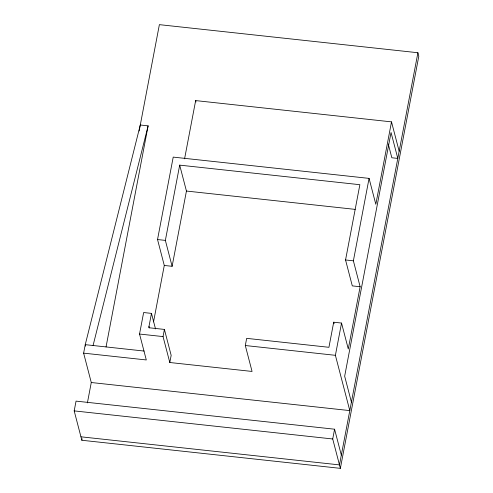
<?xml version="1.0" encoding="UTF-8"?>
<svg xmlns="http://www.w3.org/2000/svg" width="493" height="493" viewBox="0 0 493 493"><rect width="100%" height="100%" fill="white"/><g stroke="black" fill="none" stroke-linecap="round" stroke-linejoin="round"><path stroke-width="0.74" d="M87.397 402.892L91.273 382.519L83.625 353.142L85.24 344.662L140.283 125L148.116 125.851L106.038 346.961M139.137 131.039L159.381 24.65L417.91 52.739L418.81 56.196L340.367 468.35L81.844 440.261L74.19 410.891L76.051 401.117L334.581 429.206L341.329 455.119M81.844 440.261L82.128 438.752M83.625 353.142L146.298 359.952L139.544 334.038L143.642 312.531L151.474 313.388L155.523 328.936M153.539 321.892L164.28 265.456L157.532 239.543L173.216 157.107L369.072 178.386L375.82 204.305L391.51 121.87L195.659 100.59L184.573 158.826M151.474 313.388L148.744 327.722L164.416 329.423L171.163 355.342L169.802 362.509L252.059 371.445L245.304 345.525L246.673 338.358L328.93 347.3L333.706 322.206L341.538 323.063L348.286 348.976L360.136 286.735L353.382 260.815L369.072 178.386M164.28 265.456L172.112 266.306L165.365 240.393L179.686 165.13L359.872 184.702L345.55 259.965L352.298 285.885L360.136 286.735M172.112 266.306L186.44 191.044L179.686 165.13M169.802 362.509L163.047 336.59L164.416 329.423M91.273 382.519L349.802 410.607L335.4 355.317L341.538 323.063M340.367 468.35L332.72 438.98L334.581 429.206M417.91 52.739L339.467 464.893L80.944 436.804M93.072 345.513L148.116 125.851M186.44 191.044L355.17 209.377M157.532 239.543L165.365 240.393M345.55 259.965L353.382 260.815M139.544 334.038L163.047 336.59M245.304 345.525L335.4 355.317M144.104 351.059L85.24 344.662L85.622 346.129M74.19 410.891L332.72 438.98M391.51 121.87L399.164 151.246M388.256 143.999L391.836 157.766L397.796 158.413L391.048 132.494L344.662 376.208L351.417 402.122M333.706 322.206L334.088 323.691M195.659 100.59L196.017 101.977M148.997 326.403L149.379 327.888"/></g></svg>
